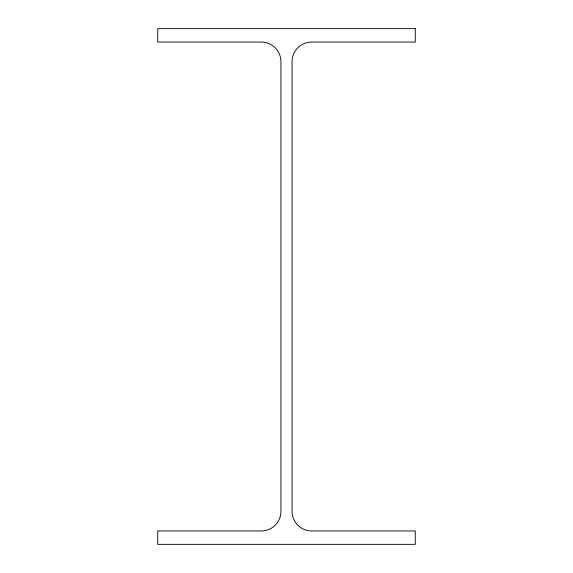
<?xml version="1.0" encoding="UTF-8"?>
<svg xmlns="http://www.w3.org/2000/svg" width="573" height="573" viewBox="0 0 573 573"><rect width="100%" height="100%" fill="white"/><g stroke="black" fill="none" stroke-linecap="round" stroke-linejoin="round"><path stroke-width="0.86" d="M415.26 28.65L157.74 28.65L157.74 42.051L261.338 42.051A19.611 19.611 0 0 1 280.942 61.655L280.942 511.345A19.611 19.611 0 0 1 261.338 530.949L157.74 530.949L157.74 544.35L415.26 544.35L415.26 530.949L311.662 530.949A19.611 19.611 0 0 1 292.058 511.345L292.058 61.655A19.611 19.611 0 0 1 311.662 42.051L415.26 42.051L415.26 28.65"/></g></svg>
